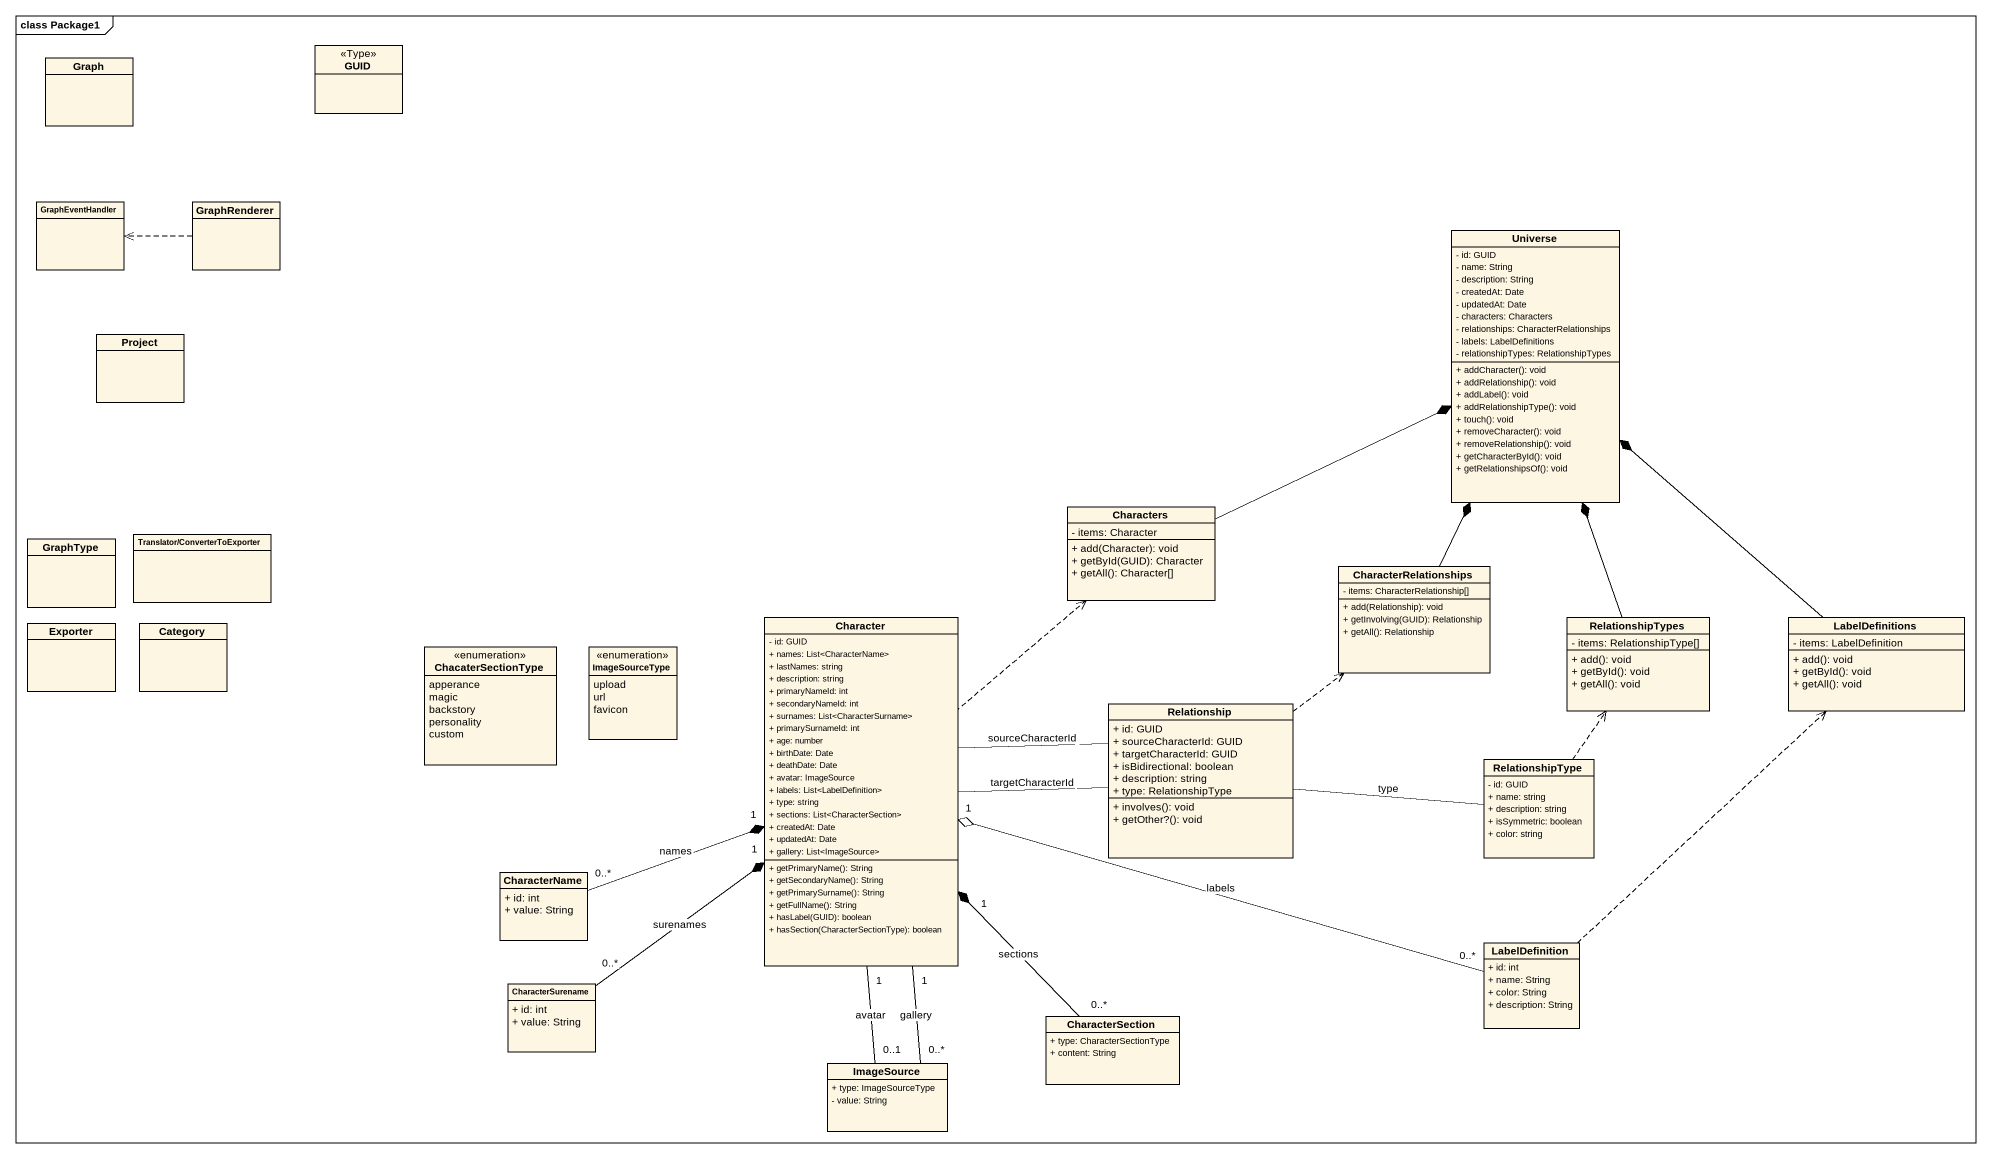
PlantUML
@startuml
mainframe class Package1
hide circle
hide empty members
skinparam classAttributeIconSize 0
class Graph
class GUID <<Type>>
class GraphEventHandler
class GraphRenderer
class Universe {
  - id: GUID
  - name: String
  - description: String
  - createdAt: Date
  - updatedAt: Date
  - characters: Characters
  - relationships: CharacterRelationships
  - labels: LabelDefinitions
  - relationshipTypes: RelationshipTypes
  + addCharacter(): void
  + addRelationship(): void
  + addLabel(): void
  + addRelationshipType(): void
  + touch(): void
  + removeCharacter(): void
  + removeRelationship(): void
  + getCharacterById(): void
  + getRelationshipsOf(): void
}
class Project
class Characters {
  - items: Character
  + add(Character): void
  + getById(GUID): Character
  + getAll(): Character[]
}
class GraphType
class "Translator/ConverterToExporter" as Translator
class CharacterRelationships {
  - items: CharacterRelationship[]
  + add(Relationship): void
  + getInvolving(GUID): Relationship
  + getAll(): Relationship
}
class Exporter
class Category
enum ChacaterSectionType {
  apperance
  magic
  backstory
  personality
  custom
}
enum ImageSourceType {
  upload
  url
  favicon
}
class Character {
  - id: GUID
  + names: List<CharacterName>
  + lastNames: string
  + description: string
  + primaryNameId: int
  + secondaryNameId: int
  + surnames: List<CharacterSurname>
  + primarySurnameId: int
  + age: number
  + birthDate: Date
  + deathDate: Date
  + avatar: ImageSource
  + labels: List<LabelDefinition>
  + type: string
  + sections: List<CharacterSection>
  + createdAt: Date
  + updatedAt: Date
  + gallery: List<ImageSource>
  + getPrimaryName(): String
  + getSecondaryName(): String
  + getPrimarySurname(): String
  + getFullName(): String
  + hasLabel(GUID): boolean
  + hasSection(CharacterSectionType): boolean
}
class RelationshipTypes {
  - items: RelationshipType[]
  + add(): void
  + getById(): void
  + getAll(): void
}
class LabelDefinitions {
  - items: LabelDefinition
  + add(): void
  + getById(): void
  + getAll(): void
}
class Relationship {
  + id: GUID
  + sourceCharacterId: GUID
  + targetCharacterId: GUID
  + isBidirectional: boolean
  + description: string
  + type: RelationshipType
  + involves(): void
  + getOther?(): void
}
class RelationshipType {
  - id: GUID
  + name: string
  + description: string
  + isSymmetric: boolean
  + color: string
}
class CharacterName {
  + id: int
  + value: String
}
class LabelDefinition {
  + id: int
  + name: String
  + color: String
  + description: String
}
class CharacterSurename {
  + id: int
  + value: String
}
class CharacterSection {
  + type: CharacterSectionType
  + content: String
}
class ImageSource {
  + type: ImageSourceType
  - value: String
}
GraphRenderer .left.> GraphEventHandler
Characters -right-* Universe
Characters <.. Character
CharacterRelationships -up-* Universe
Character "1" -- "0..1" ImageSource : avatar
Character "1" -- "0..*" ImageSource : gallery
RelationshipTypes -up-* Universe
LabelDefinitions -up-* Universe
Relationship .up.> CharacterRelationships
Relationship -left- Character : sourceCharacterId
Relationship -left- Character : targetCharacterId
Relationship -right- RelationshipType : type
RelationshipType .up.> RelationshipTypes
CharacterName "0..*" -right-* "1" Character : names
LabelDefinition "0..*" -left-o "1" Character : labels
LabelDefinition .up.> LabelDefinitions
CharacterSurename "0..*" -up-* "1" Character : surenames
CharacterSection "0..*" -up-* "1" Character : sections
@enduml
